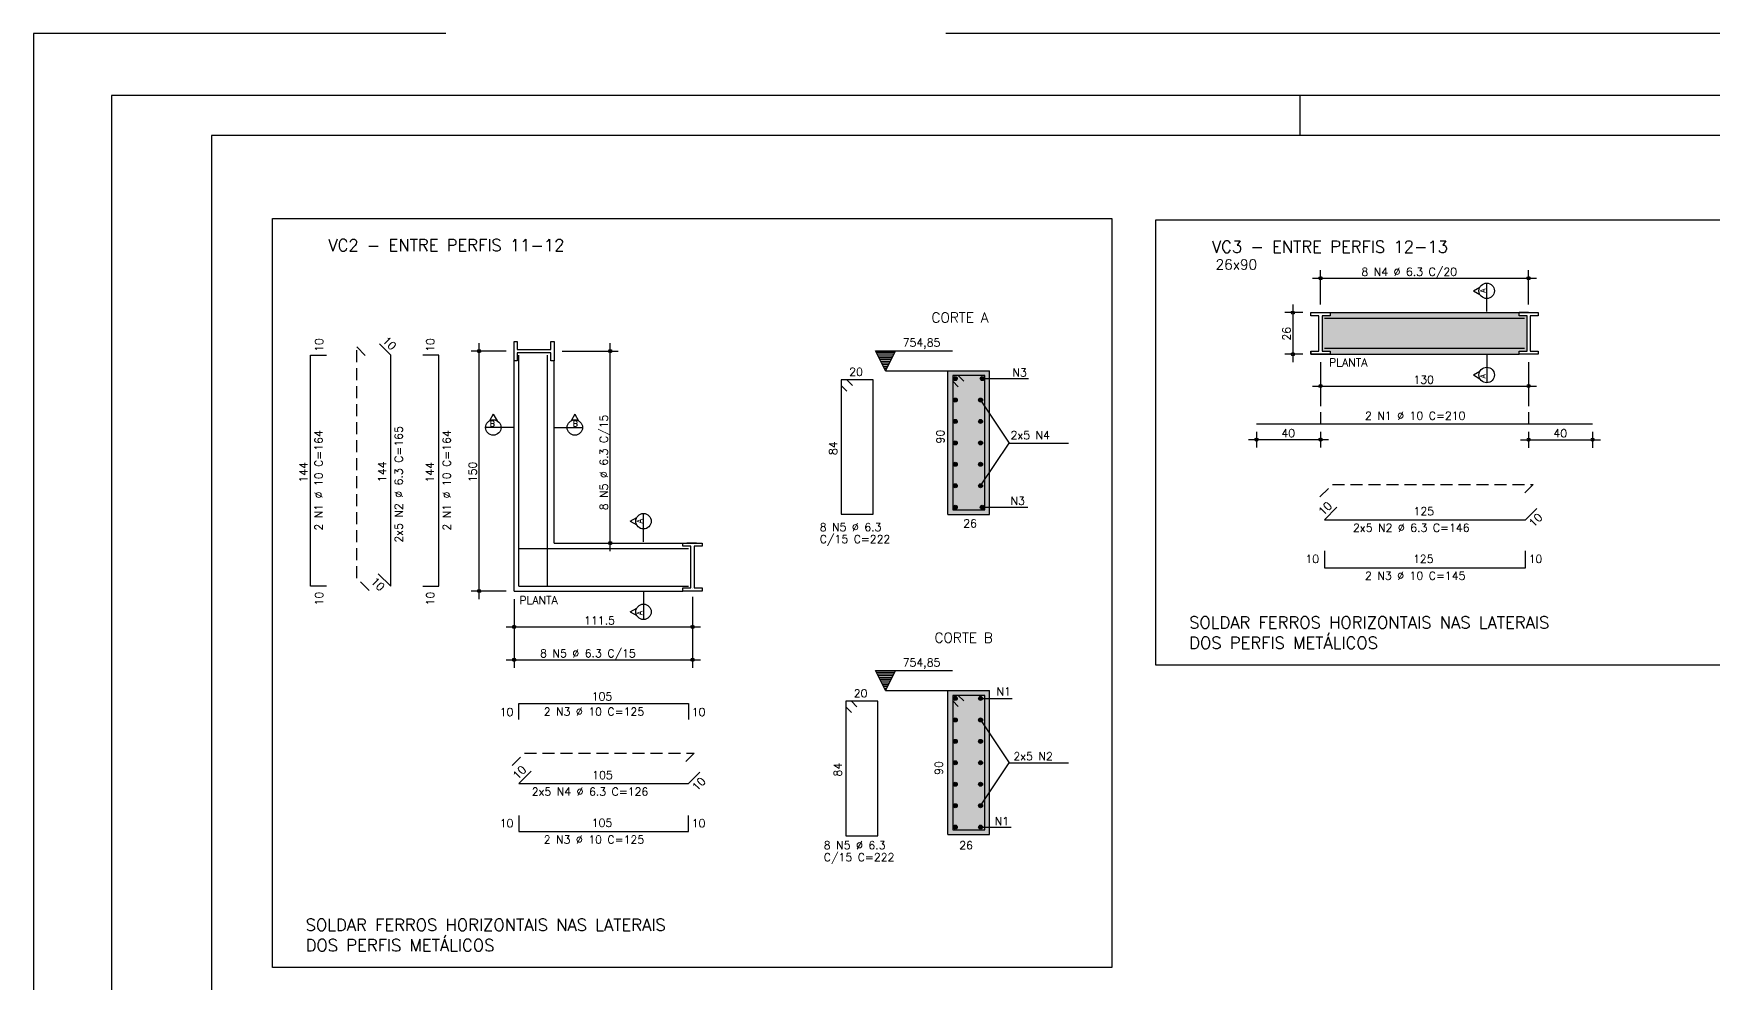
# Model space of a CAD drawing. Extents: x -30 to 93, y 78 to 140.
# Drawn here: x -30.07 to 11.91, y 116.64 to 140.4 of the extents above; entities that cross this region are included whole.
import ezdxf

# ---------------------------------------------------------------- set-up
doc = ezdxf.new("R2010")
doc.units = 0
doc.header["$MEASUREMENT"] = 0
doc.linetypes.add('ESTILO_TQS_0001', pattern=[0.45, 0.3, -0.15])
doc.linetypes.add('HIDDEN', pattern=[0.375, 0.25, -0.125])
doc.layers.get('Defpoints').update_dxf_attribs({"linetype": 'CONTINUOUS'})
for name, color, linetype in [('ARQ_FOLHA', 7, 'CONTINUOUS'), ('PENA_01', 1, 'CONTINUOUS'), ('PENA_02', 2, 'CONTINUOUS'), ('PENA_03', 3, 'CONTINUOUS'), ('PENA_04', 4, 'CONTINUOUS'), ('PENA_05', 5, 'CONTINUOUS'), ('PENA_06', 6, 'CONTINUOUS'), ('PENA_10', 253, 'CONTINUOUS')]:
    doc.layers.add(name, color=color, linetype=linetype)
doc.styles.get("Standard").update_dxf_attribs({"font": 'ROMANS.SHX'})

msp = doc.modelspace()

# ---------------------------------------------------------------- linework, layer by layer
at = {"layer": 'ARQ_FOLHA', "color": 1}
msp.add_line((1.578, 137.845), (1.578, 138.845), dxfattribs=at)
for points in [[(-28.122, 79.445), (90.778, 79.445), (90.778, 138.845), (-28.122, 138.845)], [(-25.622, 80.445), (89.778, 80.445), (89.778, 137.845), (-25.622, 137.845)]]:
    msp.add_lwpolyline(points, close=True, dxfattribs=at)
at = {"layer": 'Defpoints', "color": 8, "linetype": 'HIDDEN', "ltscale": 100}
msp.add_lwpolyline([(-30.072, 140.395), (-30.072, 77.895), (92.728, 77.895), (92.728, 140.395)], close=True, dxfattribs=at)
at = {"layer": 'PENA_01', "linetype": 'Continuous'}
for p, q in [((2.091, 133.616), (2.091, 134.478)), ((7.291, 133.616), (7.291, 134.478)), ((1.891, 134.278), (7.491, 134.278)), ((1.4, 133.616), (1.4, 132.176)), ((1.651, 133.416), (1.2, 133.416)), ((-18.264, 132.454), (-19.139, 132.454)), ((-18.939, 126.254), (-18.939, 132.654)), ((-16.864, 132.454), (-15.462, 132.454)), ((-15.662, 127.454), (-15.662, 132.654)), ((1.651, 132.376), (1.2, 132.376)), ((2.091, 132.176), (2.091, 131.38)), ((7.291, 132.176), (7.291, 131.38)), ((1.891, 131.58), (7.491, 131.58)), ((0.291, 130.242), (2.291, 130.242)), ((0.491, 130.437), (0.491, 130.042)), ((2.091, 130.437), (2.091, 130.042)), ((7.091, 130.239), (9.091, 130.239)), ((7.291, 130.437), (7.291, 130.039)), ((8.891, 130.437), (8.891, 130.039)), ((-16.864, 127.654), (-15.462, 127.654)), ((-18.264, 126.454), (-19.139, 126.454)), ((-18.064, 126.254), (-18.064, 125.357)), ((-18.064, 126.254), (-18.064, 124.536)), ((-13.604, 126.308), (-13.604, 124.536)), ((-13.604, 126.254), (-13.604, 125.357)), ((-18.264, 125.557), (-13.404, 125.557)), ((-18.264, 124.736), (-13.404, 124.736))]:
    msp.add_line(p, q, dxfattribs=at)
at = {"layer": 'PENA_01', "linetype": 'ESTILO_TQS_0001'}
for p, q in [((-21.998, 126.78), (-21.998, 132.56)), ((-21.998, 132.56), (-21.715, 132.277)), ((2.091, 131.38), (2.091, 130.637)), ((7.291, 131.38), (7.291, 130.637)), ((2.075, 128.809), (2.386, 129.121)), ((2.386, 129.121), (7.406, 129.121)), ((7.406, 129.121), (7.123, 128.838)), ((-21.687, 126.469), (-21.998, 126.78)), ((-18.112, 122.089), (-17.801, 122.4)), ((-17.801, 122.4), (-13.561, 122.4)), ((-13.561, 122.4), (-13.843, 122.117))]:
    msp.add_line(p, q, dxfattribs=at)
at = {"layer": 'PENA_02', "linetype": 'Continuous'}
for p, q in [((-7.222, 131.965), (-6.182, 131.965)), ((-7.222, 128.365), (-6.182, 128.365)), ((-7.222, 123.965), (-6.182, 123.965)), ((-7.222, 120.365), (-6.182, 120.365))]:
    msp.add_line(p, q, dxfattribs=at)
for centre, radius in [((2.091, 134.278), 0.0416), ((2.091, 134.278), 0.0208), ((7.291, 134.278), 0.0416), ((7.291, 134.278), 0.0208), ((1.4, 133.416), 0.04), ((1.4, 133.416), 0.02), ((-18.939, 132.454), 0.04), ((-18.939, 132.454), 0.02), ((-15.662, 132.454), 0.0416), ((-15.662, 132.454), 0.0208), ((1.4, 132.376), 0.04), ((1.4, 132.376), 0.02), ((2.091, 131.58), 0.04), ((2.091, 131.58), 0.02), ((7.291, 131.58), 0.04), ((7.291, 131.58), 0.02), ((0.491, 130.242), 0.04), ((0.491, 130.242), 0.02), ((2.091, 130.242), 0.04), ((2.091, 130.242), 0.02), ((7.291, 130.239), 0.04), ((7.291, 130.239), 0.02), ((8.891, 130.239), 0.04), ((8.891, 130.239), 0.02), ((-15.662, 127.654), 0.0416), ((-15.662, 127.654), 0.0208), ((-18.939, 126.454), 0.04), ((-18.939, 126.454), 0.02), ((-18.064, 125.557), 0.04), ((-18.064, 125.557), 0.02), ((-13.604, 125.557), 0.04), ((-13.604, 125.557), 0.02), ((-18.064, 124.736), 0.0416), ((-18.064, 124.736), 0.0208), ((-13.604, 124.736), 0.0416), ((-13.604, 124.736), 0.0208)]:
    msp.add_circle(centre, radius, dxfattribs=at)
at = {"layer": 'PENA_03', "linetype": 'Continuous'}
for p, q in [((1.851, 133.416), (7.051, 133.416)), ((1.851, 133.416), (1.851, 133.416)), ((2.091, 133.416), (2.091, 133.416)), ((7.291, 133.416), (7.051, 133.416)), ((7.291, 133.416), (7.291, 133.416)), ((-18.064, 132.454), (-18.064, 132.454)), ((-17.064, 132.454), (-17.064, 132.454)), ((-9.029, 132.465), (-7.109, 132.465)), ((-8.779, 131.965), (-9.029, 132.465)), ((-8.551, 132.42), (-9.007, 132.42)), ((-8.574, 132.376), (-8.984, 132.376)), ((-8.596, 132.331), (-8.962, 132.331)), ((-8.618, 132.287), (-8.94, 132.287)), ((-8.641, 132.242), (-8.918, 132.242)), ((-8.779, 131.965), (-8.529, 132.465)), ((1.851, 132.456), (1.851, 132.376)), ((1.851, 132.376), (7.051, 132.376)), ((1.851, 132.376), (1.851, 132.376)), ((2.091, 132.376), (2.091, 132.376)), ((2.331, 132.456), (2.331, 132.376)), ((7.531, 132.376), (7.051, 132.376)), ((7.291, 132.376), (7.291, 132.376)), ((7.531, 132.456), (7.531, 132.376)), ((-18.064, 126.454), (-18.064, 132.214)), ((-17.064, 127.654), (-17.064, 132.214)), ((-8.663, 132.197), (-8.895, 132.197)), ((-8.685, 132.153), (-8.873, 132.153)), ((-8.707, 132.108), (-8.851, 132.108)), ((-8.73, 132.064), (-8.828, 132.064)), ((-8.752, 132.019), (-8.806, 132.019)), ((-8.779, 131.965), (-7.222, 131.965)), ((-7.222, 128.365), (-7.222, 131.965)), ((-6.182, 128.365), (-6.182, 131.965)), ((-6.362, 131.768), (-5.206, 131.768)), ((0.491, 130.637), (0.491, 130.637)), ((2.091, 130.637), (2.091, 130.637)), ((7.291, 130.637), (7.291, 130.637)), ((8.891, 130.637), (8.891, 130.637)), ((-6.362, 128.55), (-5.226, 128.55)), ((-17.064, 127.654), (-13.844, 127.654)), ((-17.064, 127.654), (-17.064, 127.654)), ((-13.504, 127.654), (-13.744, 127.654)), ((-18.064, 126.454), (-13.844, 126.454)), ((-18.064, 126.454), (-18.064, 126.454)), ((-18.064, 126.454), (-18.064, 126.454)), ((-18.064, 126.454), (-18.064, 126.454)), ((-13.604, 126.508), (-13.604, 126.508)), ((-13.604, 126.454), (-13.604, 126.454)), ((-9.029, 124.465), (-7.109, 124.465)), ((-8.779, 123.965), (-9.029, 124.465)), ((-8.551, 124.42), (-9.007, 124.42)), ((-8.574, 124.376), (-8.984, 124.376)), ((-8.596, 124.331), (-8.962, 124.331)), ((-8.618, 124.287), (-8.94, 124.287)), ((-8.779, 123.965), (-8.529, 124.465)), ((-8.641, 124.242), (-8.918, 124.242)), ((-8.663, 124.197), (-8.895, 124.197)), ((-8.685, 124.153), (-8.873, 124.153)), ((-8.707, 124.108), (-8.851, 124.108)), ((-8.73, 124.064), (-8.828, 124.064)), ((-8.752, 124.019), (-8.806, 124.019)), ((-8.779, 123.965), (-7.222, 123.965)), ((-7.222, 120.365), (-7.222, 123.965)), ((-6.182, 120.365), (-6.182, 123.965)), ((-6.407, 123.768), (-5.619, 123.768)), ((-6.407, 120.55), (-5.639, 120.55))]:
    msp.add_line(p, q, dxfattribs=at)
for points in [[(-24.105, 135.773), (-3.124, 135.773), (-3.124, 117.04), (-24.105, 117.04), (-24.105, 135.773)], [(-2.025, 135.734), (18.957, 135.734), (18.957, 124.602), (-2.025, 124.602), (-2.025, 135.734)], [(1.851, 133.416), (2.331, 133.416), (2.331, 133.336), (2.131, 133.336), (2.131, 132.456), (2.331, 132.456), (2.331, 132.376), (1.851, 132.376), (1.851, 132.456), (2.051, 132.456), (2.051, 133.336), (1.851, 133.336), (1.851, 133.416)], [(7.051, 133.416), (7.531, 133.416), (7.531, 133.336), (7.331, 133.336), (7.331, 132.456), (7.531, 132.456), (7.531, 132.376), (7.051, 132.376), (7.051, 132.456), (7.251, 132.456), (7.251, 133.336), (7.051, 133.336), (7.051, 133.416)], [(-18.064, 132.214), (-18.064, 132.694), (-17.984, 132.694), (-17.984, 132.494), (-17.144, 132.494), (-17.144, 132.694), (-17.064, 132.694), (-17.064, 132.214), (-17.144, 132.214), (-17.144, 132.414), (-17.984, 132.414), (-17.984, 132.214), (-18.064, 132.214)], [(-8.529, 132.465), (-8.779, 131.965), (-9.029, 132.465), (-8.529, 132.465)], [(-6.407, 131.231), (-5.688, 130.155)], [(-6.407, 129.086), (-5.688, 130.155), (-4.21, 130.155)], [(-13.844, 127.654), (-13.364, 127.654), (-13.364, 127.574), (-13.564, 127.574), (-13.564, 126.534), (-13.364, 126.534), (-13.364, 126.454), (-13.844, 126.454), (-13.844, 126.534), (-13.644, 126.534), (-13.644, 127.574), (-13.844, 127.574), (-13.844, 127.654)], [(-8.529, 124.465), (-8.779, 123.965), (-9.029, 124.465), (-8.529, 124.465)], [(-6.407, 123.231), (-5.688, 122.155)], [(-6.407, 121.086), (-5.688, 122.155), (-4.21, 122.155)]]:
    msp.add_lwpolyline(points, dxfattribs=at)
for centre in [(-7.037, 131.768), (-6.362, 131.768), (-7.037, 131.231), (-6.407, 131.231), (-7.037, 130.695), (-6.407, 130.695), (-7.037, 130.159), (-6.407, 130.159), (-7.037, 129.623), (-6.407, 129.623), (-7.037, 129.086), (-6.407, 129.086), (-7.037, 128.55), (-6.362, 128.55), (-7.037, 123.768), (-6.407, 123.768), (-7.037, 123.231), (-6.407, 123.231), (-7.037, 122.695), (-6.407, 122.695), (-7.037, 122.159), (-6.407, 122.159), (-7.037, 121.623), (-6.407, 121.623), (-7.037, 121.086), (-6.407, 121.086), (-7.037, 120.55), (-6.407, 120.55)]:
    msp.add_circle(centre, 0.05, dxfattribs=at)
for points in [[(-6.987, 131.768), (-7.062, 131.811), (-7.084, 131.785)], [(-6.987, 131.768), (-7.084, 131.785), (-7.084, 131.75)], [(-6.987, 131.768), (-7.084, 131.75), (-7.062, 131.724)], [(-6.987, 131.768), (-7.028, 131.817), (-7.062, 131.811)], [(-6.987, 131.768), (-7.062, 131.724), (-7.028, 131.718)], [(-6.987, 131.768), (-6.999, 131.8), (-7.028, 131.817)], [(-6.987, 131.768), (-7.028, 131.718), (-6.999, 131.735)], [(-6.987, 131.768), (-6.999, 131.735), (-6.987, 131.768)], [(-6.312, 131.768), (-6.387, 131.811), (-6.409, 131.785)], [(-6.312, 131.768), (-6.409, 131.785), (-6.409, 131.75)], [(-6.312, 131.768), (-6.409, 131.75), (-6.387, 131.724)], [(-6.312, 131.768), (-6.353, 131.817), (-6.387, 131.811)], [(-6.312, 131.768), (-6.387, 131.724), (-6.353, 131.718)], [(-6.312, 131.768), (-6.324, 131.8), (-6.353, 131.817)], [(-6.312, 131.768), (-6.353, 131.718), (-6.324, 131.735)], [(-6.312, 131.768), (-6.324, 131.735), (-6.312, 131.768)], [(-6.987, 131.231), (-7.062, 131.275), (-7.084, 131.248)], [(-6.987, 131.231), (-7.084, 131.248), (-7.084, 131.214)], [(-6.987, 131.231), (-7.084, 131.214), (-7.062, 131.188)], [(-6.987, 131.231), (-7.028, 131.281), (-7.062, 131.275)], [(-6.987, 131.231), (-7.062, 131.188), (-7.028, 131.182)], [(-6.987, 131.231), (-6.999, 131.263), (-7.028, 131.281)], [(-6.987, 131.231), (-7.028, 131.182), (-6.999, 131.199)], [(-6.987, 131.231), (-6.999, 131.199), (-6.987, 131.231)], [(-6.357, 131.231), (-6.432, 131.275), (-6.454, 131.248)], [(-6.357, 131.231), (-6.454, 131.248), (-6.454, 131.214)], [(-6.357, 131.231), (-6.454, 131.214), (-6.432, 131.188)], [(-6.357, 131.231), (-6.398, 131.281), (-6.432, 131.275)], [(-6.357, 131.231), (-6.432, 131.188), (-6.398, 131.182)], [(-6.357, 131.231), (-6.369, 131.263), (-6.398, 131.281)], [(-6.357, 131.231), (-6.398, 131.182), (-6.369, 131.199)], [(-6.357, 131.231), (-6.369, 131.199), (-6.357, 131.231)], [(-6.987, 130.695), (-7.062, 130.738), (-7.084, 130.712)], [(-6.987, 130.695), (-7.084, 130.712), (-7.084, 130.678)], [(-6.987, 130.695), (-7.084, 130.678), (-7.062, 130.652)], [(-6.987, 130.695), (-7.028, 130.744), (-7.062, 130.738)], [(-6.987, 130.695), (-7.062, 130.652), (-7.028, 130.646)], [(-6.987, 130.695), (-6.999, 130.727), (-7.028, 130.744)], [(-6.987, 130.695), (-7.028, 130.646), (-6.999, 130.663)], [(-6.987, 130.695), (-6.999, 130.663), (-6.987, 130.695)], [(-6.357, 130.695), (-6.432, 130.738), (-6.454, 130.712)], [(-6.357, 130.695), (-6.454, 130.712), (-6.454, 130.678)], [(-6.357, 130.695), (-6.454, 130.678), (-6.432, 130.652)], [(-6.357, 130.695), (-6.398, 130.744), (-6.432, 130.738)], [(-6.357, 130.695), (-6.432, 130.652), (-6.398, 130.646)], [(-6.357, 130.695), (-6.369, 130.727), (-6.398, 130.744)], [(-6.357, 130.695), (-6.398, 130.646), (-6.369, 130.663)], [(-6.357, 130.695), (-6.369, 130.663), (-6.357, 130.695)], [(-6.987, 130.159), (-7.062, 130.202), (-7.084, 130.176)], [(-6.987, 130.159), (-7.084, 130.176), (-7.084, 130.142)], [(-6.987, 130.159), (-7.084, 130.142), (-7.062, 130.115)], [(-6.987, 130.159), (-7.028, 130.208), (-7.062, 130.202)], [(-6.987, 130.159), (-7.062, 130.115), (-7.028, 130.11)], [(-6.987, 130.159), (-6.999, 130.191), (-7.028, 130.208)], [(-6.987, 130.159), (-7.028, 130.11), (-6.999, 130.127)], [(-6.987, 130.159), (-6.999, 130.127), (-6.987, 130.159)], [(-6.357, 130.159), (-6.432, 130.202), (-6.454, 130.176)], [(-6.357, 130.159), (-6.454, 130.176), (-6.454, 130.142)], [(-6.357, 130.159), (-6.454, 130.142), (-6.432, 130.115)], [(-6.357, 130.159), (-6.398, 130.208), (-6.432, 130.202)], [(-6.357, 130.159), (-6.432, 130.115), (-6.398, 130.11)], [(-6.357, 130.159), (-6.369, 130.191), (-6.398, 130.208)], [(-6.357, 130.159), (-6.398, 130.11), (-6.369, 130.127)], [(-6.357, 130.159), (-6.369, 130.127), (-6.357, 130.159)], [(-6.987, 129.623), (-7.062, 129.666), (-7.084, 129.64)], [(-6.987, 129.623), (-7.084, 129.64), (-7.084, 129.605)], [(-6.987, 129.623), (-7.084, 129.605), (-7.062, 129.579)], [(-6.987, 129.623), (-7.028, 129.672), (-7.062, 129.666)], [(-6.987, 129.623), (-7.062, 129.579), (-7.028, 129.573)], [(-6.987, 129.623), (-6.999, 129.655), (-7.028, 129.672)], [(-6.987, 129.623), (-7.028, 129.573), (-6.999, 129.59)], [(-6.987, 129.623), (-6.999, 129.59), (-6.987, 129.623)], [(-6.357, 129.623), (-6.432, 129.666), (-6.454, 129.64)], [(-6.357, 129.623), (-6.454, 129.64), (-6.454, 129.605)], [(-6.357, 129.623), (-6.454, 129.605), (-6.432, 129.579)], [(-6.357, 129.623), (-6.398, 129.672), (-6.432, 129.666)], [(-6.357, 129.623), (-6.432, 129.579), (-6.398, 129.573)], [(-6.357, 129.623), (-6.369, 129.655), (-6.398, 129.672)], [(-6.357, 129.623), (-6.398, 129.573), (-6.369, 129.59)], [(-6.357, 129.623), (-6.369, 129.59), (-6.357, 129.623)], [(-6.987, 129.086), (-7.062, 129.13), (-7.084, 129.103)], [(-6.987, 129.086), (-7.084, 129.103), (-7.084, 129.069)], [(-6.987, 129.086), (-7.084, 129.069), (-7.062, 129.043)], [(-6.987, 129.086), (-7.028, 129.136), (-7.062, 129.13)], [(-6.987, 129.086), (-7.062, 129.043), (-7.028, 129.037)], [(-6.987, 129.086), (-6.999, 129.118), (-7.028, 129.136)], [(-6.987, 129.086), (-7.028, 129.037), (-6.999, 129.054)], [(-6.987, 129.086), (-6.999, 129.054), (-6.987, 129.086)], [(-6.357, 129.086), (-6.432, 129.13), (-6.454, 129.103)], [(-6.357, 129.086), (-6.454, 129.103), (-6.454, 129.069)], [(-6.357, 129.086), (-6.454, 129.069), (-6.432, 129.043)], [(-6.357, 129.086), (-6.398, 129.136), (-6.432, 129.13)], [(-6.357, 129.086), (-6.432, 129.043), (-6.398, 129.037)], [(-6.357, 129.086), (-6.369, 129.118), (-6.398, 129.136)], [(-6.357, 129.086), (-6.398, 129.037), (-6.369, 129.054)], [(-6.357, 129.086), (-6.369, 129.054), (-6.357, 129.086)], [(-6.987, 128.55), (-7.062, 128.593), (-7.084, 128.567)], [(-6.987, 128.55), (-7.084, 128.567), (-7.084, 128.533)], [(-6.987, 128.55), (-7.084, 128.533), (-7.062, 128.507)], [(-6.987, 128.55), (-7.028, 128.599), (-7.062, 128.593)], [(-6.987, 128.55), (-7.062, 128.507), (-7.028, 128.501)], [(-6.987, 128.55), (-6.999, 128.582), (-7.028, 128.599)], [(-6.987, 128.55), (-7.028, 128.501), (-6.999, 128.518)], [(-6.987, 128.55), (-6.999, 128.518), (-6.987, 128.55)], [(-6.312, 128.55), (-6.387, 128.593), (-6.409, 128.567)], [(-6.312, 128.55), (-6.409, 128.567), (-6.409, 128.533)], [(-6.312, 128.55), (-6.409, 128.533), (-6.387, 128.507)], [(-6.312, 128.55), (-6.353, 128.599), (-6.387, 128.593)], [(-6.312, 128.55), (-6.387, 128.507), (-6.353, 128.501)], [(-6.312, 128.55), (-6.324, 128.582), (-6.353, 128.599)], [(-6.312, 128.55), (-6.353, 128.501), (-6.324, 128.518)], [(-6.312, 128.55), (-6.324, 128.518), (-6.312, 128.55)], [(-6.987, 123.768), (-7.062, 123.811), (-7.084, 123.785)], [(-6.987, 123.768), (-7.084, 123.785), (-7.084, 123.75)], [(-6.987, 123.768), (-7.084, 123.75), (-7.062, 123.724)], [(-6.987, 123.768), (-7.028, 123.817), (-7.062, 123.811)], [(-6.987, 123.768), (-7.062, 123.724), (-7.028, 123.718)], [(-6.987, 123.768), (-6.999, 123.8), (-7.028, 123.817)], [(-6.987, 123.768), (-7.028, 123.718), (-6.999, 123.735)], [(-6.987, 123.768), (-6.999, 123.735), (-6.987, 123.768)], [(-6.357, 123.768), (-6.432, 123.811), (-6.454, 123.785)], [(-6.357, 123.768), (-6.454, 123.785), (-6.454, 123.75)], [(-6.357, 123.768), (-6.454, 123.75), (-6.432, 123.724)], [(-6.357, 123.768), (-6.398, 123.817), (-6.432, 123.811)], [(-6.357, 123.768), (-6.432, 123.724), (-6.398, 123.718)], [(-6.357, 123.768), (-6.369, 123.8), (-6.398, 123.817)], [(-6.357, 123.768), (-6.398, 123.718), (-6.369, 123.735)], [(-6.357, 123.768), (-6.369, 123.735), (-6.357, 123.768)], [(-6.987, 123.231), (-7.062, 123.275), (-7.084, 123.248)], [(-6.987, 123.231), (-7.084, 123.248), (-7.084, 123.214)], [(-6.987, 123.231), (-7.084, 123.214), (-7.062, 123.188)], [(-6.987, 123.231), (-7.028, 123.281), (-7.062, 123.275)], [(-6.987, 123.231), (-7.062, 123.188), (-7.028, 123.182)], [(-6.987, 123.231), (-6.999, 123.263), (-7.028, 123.281)], [(-6.987, 123.231), (-7.028, 123.182), (-6.999, 123.199)], [(-6.987, 123.231), (-6.999, 123.199), (-6.987, 123.231)], [(-6.357, 123.231), (-6.432, 123.275), (-6.454, 123.248)], [(-6.357, 123.231), (-6.454, 123.248), (-6.454, 123.214)], [(-6.357, 123.231), (-6.454, 123.214), (-6.432, 123.188)], [(-6.357, 123.231), (-6.398, 123.281), (-6.432, 123.275)], [(-6.357, 123.231), (-6.432, 123.188), (-6.398, 123.182)], [(-6.357, 123.231), (-6.369, 123.263), (-6.398, 123.281)], [(-6.357, 123.231), (-6.398, 123.182), (-6.369, 123.199)], [(-6.357, 123.231), (-6.369, 123.199), (-6.357, 123.231)], [(-6.987, 122.695), (-7.062, 122.738), (-7.084, 122.712)], [(-6.987, 122.695), (-7.084, 122.712), (-7.084, 122.678)], [(-6.987, 122.695), (-7.084, 122.678), (-7.062, 122.652)], [(-6.987, 122.695), (-7.028, 122.744), (-7.062, 122.738)], [(-6.987, 122.695), (-7.062, 122.652), (-7.028, 122.646)], [(-6.987, 122.695), (-6.999, 122.727), (-7.028, 122.744)], [(-6.987, 122.695), (-7.028, 122.646), (-6.999, 122.663)], [(-6.987, 122.695), (-6.999, 122.663), (-6.987, 122.695)], [(-6.357, 122.695), (-6.432, 122.738), (-6.454, 122.712)], [(-6.357, 122.695), (-6.454, 122.712), (-6.454, 122.678)], [(-6.357, 122.695), (-6.454, 122.678), (-6.432, 122.652)], [(-6.357, 122.695), (-6.398, 122.744), (-6.432, 122.738)], [(-6.357, 122.695), (-6.432, 122.652), (-6.398, 122.646)], [(-6.357, 122.695), (-6.369, 122.727), (-6.398, 122.744)], [(-6.357, 122.695), (-6.398, 122.646), (-6.369, 122.663)], [(-6.357, 122.695), (-6.369, 122.663), (-6.357, 122.695)], [(-6.987, 122.159), (-7.062, 122.202), (-7.084, 122.176)], [(-6.987, 122.159), (-7.084, 122.176), (-7.084, 122.142)], [(-6.987, 122.159), (-7.028, 122.208), (-7.062, 122.202)], [(-6.987, 122.159), (-6.999, 122.191), (-7.028, 122.208)], [(-6.357, 122.159), (-6.432, 122.202), (-6.454, 122.176)], [(-6.357, 122.159), (-6.454, 122.176), (-6.454, 122.142)], [(-6.357, 122.159), (-6.398, 122.208), (-6.432, 122.202)], [(-6.357, 122.159), (-6.369, 122.191), (-6.398, 122.208)], [(-6.987, 122.159), (-7.084, 122.142), (-7.062, 122.115)], [(-6.987, 122.159), (-7.062, 122.115), (-7.028, 122.11)], [(-6.987, 122.159), (-7.028, 122.11), (-6.999, 122.127)], [(-6.987, 122.159), (-6.999, 122.127), (-6.987, 122.159)], [(-6.357, 122.159), (-6.454, 122.142), (-6.432, 122.115)], [(-6.357, 122.159), (-6.432, 122.115), (-6.398, 122.11)], [(-6.357, 122.159), (-6.398, 122.11), (-6.369, 122.127)], [(-6.357, 122.159), (-6.369, 122.127), (-6.357, 122.159)], [(-6.987, 121.623), (-7.062, 121.666), (-7.084, 121.64)], [(-6.987, 121.623), (-7.084, 121.64), (-7.084, 121.605)], [(-6.987, 121.623), (-7.084, 121.605), (-7.062, 121.579)], [(-6.987, 121.623), (-7.028, 121.672), (-7.062, 121.666)], [(-6.987, 121.623), (-7.062, 121.579), (-7.028, 121.573)], [(-6.987, 121.623), (-6.999, 121.655), (-7.028, 121.672)], [(-6.987, 121.623), (-7.028, 121.573), (-6.999, 121.59)], [(-6.987, 121.623), (-6.999, 121.59), (-6.987, 121.623)], [(-6.357, 121.623), (-6.432, 121.666), (-6.454, 121.64)], [(-6.357, 121.623), (-6.454, 121.64), (-6.454, 121.605)], [(-6.357, 121.623), (-6.454, 121.605), (-6.432, 121.579)], [(-6.357, 121.623), (-6.398, 121.672), (-6.432, 121.666)], [(-6.357, 121.623), (-6.432, 121.579), (-6.398, 121.573)], [(-6.357, 121.623), (-6.369, 121.655), (-6.398, 121.672)], [(-6.357, 121.623), (-6.398, 121.573), (-6.369, 121.59)], [(-6.357, 121.623), (-6.369, 121.59), (-6.357, 121.623)], [(-6.987, 121.086), (-7.062, 121.13), (-7.084, 121.103)], [(-6.987, 121.086), (-7.084, 121.103), (-7.084, 121.069)], [(-6.987, 121.086), (-7.084, 121.069), (-7.062, 121.043)], [(-6.987, 121.086), (-7.028, 121.136), (-7.062, 121.13)], [(-6.987, 121.086), (-7.062, 121.043), (-7.028, 121.037)], [(-6.987, 121.086), (-6.999, 121.118), (-7.028, 121.136)], [(-6.987, 121.086), (-7.028, 121.037), (-6.999, 121.054)], [(-6.987, 121.086), (-6.999, 121.054), (-6.987, 121.086)], [(-6.357, 121.086), (-6.432, 121.13), (-6.454, 121.103)], [(-6.357, 121.086), (-6.454, 121.103), (-6.454, 121.069)], [(-6.357, 121.086), (-6.454, 121.069), (-6.432, 121.043)], [(-6.357, 121.086), (-6.398, 121.136), (-6.432, 121.13)], [(-6.357, 121.086), (-6.432, 121.043), (-6.398, 121.037)], [(-6.357, 121.086), (-6.369, 121.118), (-6.398, 121.136)], [(-6.357, 121.086), (-6.398, 121.037), (-6.369, 121.054)], [(-6.357, 121.086), (-6.369, 121.054), (-6.357, 121.086)], [(-6.987, 120.55), (-7.062, 120.593), (-7.084, 120.567)], [(-6.987, 120.55), (-7.084, 120.567), (-7.084, 120.533)], [(-6.987, 120.55), (-7.084, 120.533), (-7.062, 120.507)], [(-6.987, 120.55), (-7.028, 120.599), (-7.062, 120.593)], [(-6.987, 120.55), (-7.062, 120.507), (-7.028, 120.501)], [(-6.987, 120.55), (-6.999, 120.582), (-7.028, 120.599)], [(-6.987, 120.55), (-7.028, 120.501), (-6.999, 120.518)], [(-6.987, 120.55), (-6.999, 120.518), (-6.987, 120.55)], [(-6.357, 120.55), (-6.432, 120.593), (-6.454, 120.567)], [(-6.357, 120.55), (-6.454, 120.567), (-6.454, 120.533)], [(-6.357, 120.55), (-6.454, 120.533), (-6.432, 120.507)], [(-6.357, 120.55), (-6.398, 120.599), (-6.432, 120.593)], [(-6.357, 120.55), (-6.432, 120.507), (-6.398, 120.501)], [(-6.357, 120.55), (-6.369, 120.582), (-6.398, 120.599)], [(-6.357, 120.55), (-6.398, 120.501), (-6.369, 120.518)], [(-6.357, 120.55), (-6.369, 120.518), (-6.357, 120.55)]]:
    msp.add_solid(points, dxfattribs=at)
at = {"layer": 'PENA_04', "linetype": 'Continuous'}
for p, q in [((-6.962, 131.845), (-7.102, 131.845)), ((-7.102, 131.845), (-7.102, 128.485)), ((-6.302, 131.845), (-7.102, 131.845)), ((-7.102, 131.845), (-7.102, 131.705)), ((-6.822, 131.705), (-6.962, 131.845)), ((-6.302, 128.485), (-6.302, 131.845)), ((-7.102, 131.705), (-6.962, 131.565)), ((-7.102, 128.485), (-6.302, 128.485)), ((-6.962, 123.845), (-7.102, 123.845)), ((-7.102, 123.845), (-7.102, 120.485)), ((-6.302, 123.845), (-7.102, 123.845)), ((-7.102, 123.845), (-7.102, 123.705)), ((-6.822, 123.705), (-6.962, 123.845)), ((-6.302, 120.485), (-6.302, 123.845)), ((-7.102, 123.705), (-6.962, 123.565)), ((-7.102, 120.485), (-6.302, 120.485))]:
    msp.add_line(p, q, dxfattribs=at)
at = {"layer": 'PENA_05', "linetype": 'Continuous'}
for p, q in [((5.913, 133.962), (6.074, 134.055)), ((5.913, 133.962), (6.074, 133.868)), ((6.243, 133.443), (6.243, 134.155)), ((-23.148, 126.574), (-23.148, 132.354)), ((-23.148, 132.354), (-22.748, 132.354)), ((-21.148, 132.354), (-21.431, 132.637)), ((-21.148, 126.574), (-21.148, 132.354)), ((-19.948, 132.354), (-20.348, 132.354)), ((-19.948, 126.574), (-19.948, 132.354)), ((-17.944, 126.574), (-17.944, 132.354)), ((-17.229, 126.574), (-17.229, 132.354)), ((6.243, 132.376), (6.243, 131.664)), ((5.913, 131.857), (6.074, 131.951)), ((5.913, 131.857), (6.074, 131.764)), ((-9.749, 131.735), (-9.889, 131.735)), ((-9.889, 131.735), (-9.889, 128.375)), ((-9.089, 131.735), (-9.889, 131.735)), ((-9.889, 131.735), (-9.889, 131.595)), ((-9.889, 131.595), (-9.749, 131.455)), ((-9.609, 131.595), (-9.749, 131.735)), ((-9.089, 128.375), (-9.089, 131.735)), ((-18.583, 130.874), (-18.677, 130.712)), ((-18.583, 130.874), (-18.49, 130.712)), ((-16.546, 130.874), (-16.639, 130.712)), ((-16.546, 130.874), (-16.452, 130.712)), ((0.491, 130.637), (8.891, 130.637)), ((-18.064, 130.543), (-18.776, 130.543)), ((-17.064, 130.543), (-16.353, 130.543)), ((2.502, 128.548), (2.191, 128.237)), ((7.211, 128.237), (7.494, 128.52)), ((-15.16, 128.2), (-14.998, 128.294)), ((-15.16, 128.2), (-14.998, 128.107)), ((-14.83, 127.681), (-14.83, 128.393)), ((-9.889, 128.375), (-9.089, 128.375)), ((2.191, 128.237), (7.211, 128.237)), ((-17.944, 127.514), (-13.704, 127.514)), ((2.191, 127.457), (2.191, 127.037)), ((7.211, 127.037), (7.211, 127.457)), ((-21.459, 126.885), (-21.148, 126.574)), ((2.191, 127.037), (7.211, 127.037)), ((-22.748, 126.574), (-23.148, 126.574)), ((-20.348, 126.574), (-19.948, 126.574)), ((-17.944, 126.574), (-13.704, 126.574)), ((-14.83, 126.454), (-14.83, 125.742)), ((-15.16, 125.935), (-14.998, 126.029)), ((-15.16, 125.935), (-14.998, 125.842)), ((-17.944, 123.238), (-17.944, 123.638)), ((-17.944, 123.638), (-13.704, 123.638)), ((-13.704, 123.638), (-13.704, 123.238)), ((-9.635, 123.696), (-9.775, 123.696)), ((-9.775, 123.696), (-9.775, 120.336)), ((-8.975, 123.696), (-9.775, 123.696)), ((-9.775, 123.696), (-9.775, 123.556)), ((-9.775, 123.556), (-9.635, 123.416)), ((-9.495, 123.556), (-9.635, 123.696)), ((-8.975, 120.336), (-8.975, 123.696)), ((-17.633, 121.95), (-17.944, 121.638)), ((-13.704, 121.638), (-13.422, 121.921)), ((-17.944, 121.638), (-13.704, 121.638)), ((-17.944, 120.838), (-17.944, 120.438)), ((-13.704, 120.438), (-13.704, 120.838)), ((-17.944, 120.438), (-13.704, 120.438)), ((-9.775, 120.336), (-8.975, 120.336))]:
    msp.add_line(p, q, dxfattribs=at)
for points in [[(2.191, 133.276), (7.191, 133.276)], [(7.191, 132.521), (2.331, 132.521), (2.191, 132.521)]]:
    msp.add_lwpolyline(points, dxfattribs=at)
for centre in [(6.243, 133.962), (6.243, 131.857), (-18.583, 130.543), (-16.546, 130.543), (-14.83, 128.2), (-14.83, 125.935)]:
    msp.add_circle(centre, 0.193, dxfattribs=at)
at = {"layer": 'PENA_10', "linetype": 'Continuous'}
for points in [[(2.331, 132.456), (2.331, 133.336), (2.131, 133.336)], [(2.331, 132.456), (2.131, 133.336), (2.131, 132.456)], [(2.331, 132.456), (7.051, 133.336), (7.051, 133.416)], [(2.331, 132.456), (7.051, 133.416), (2.331, 133.416)], [(2.331, 132.456), (2.331, 133.416), (2.331, 133.336)], [(2.331, 132.456), (7.051, 132.376), (7.051, 133.336)], [(7.051, 132.456), (7.251, 132.456), (7.251, 133.336)], [(7.051, 132.456), (7.251, 133.336), (7.051, 133.336)], [(7.051, 132.456), (7.051, 133.336), (7.051, 132.376)], [(2.331, 132.456), (2.331, 132.376), (7.051, 132.376)], [(-7.222, 128.365), (-6.182, 128.365), (-6.182, 131.965)], [(-7.222, 128.365), (-6.182, 131.965), (-7.222, 131.965)], [(-7.222, 128.365), (-7.222, 131.965), (-7.222, 128.365)], [(-7.222, 120.365), (-6.182, 120.365), (-6.182, 123.965)], [(-7.222, 120.365), (-6.182, 123.965), (-7.222, 123.965)], [(-7.222, 120.365), (-7.222, 123.965), (-7.222, 120.365)]]:
    msp.add_solid(points, dxfattribs=at)

# ---------------------------------------------------------------- texts
at = {"layer": 'PENA_03', "linetype": 'Continuous'}
for s, p in [('8 N4 %%c 6.3 C/20', (3.111, 134.338)), ('PLANTA', (2.303, 132.073)), ('20', (-9.689, 131.835)), ('N3', (-5.611, 131.822)), ('130', (4.411, 131.64)), ('2 N1 %%c 10 C=210', (3.201, 130.737)), ('2x5 N4', (-5.656, 130.251)), ('40', (1.111, 130.302)), ('40', (7.911, 130.299)), ('N3', (-5.655, 128.61)), ('125', (4.413, 128.35)), ('8 N5 %%c 6.3', (-10.426, 127.952)), ('26', (-6.838, 128.045)), ('2x5 N2 %%c 6.3 C=146', (2.901, 127.937)), ('C/15 C=222', (-10.426, 127.652)), ('10', (1.711, 127.157)), ('125', (4.401, 127.157)), ('10', (7.291, 127.157)), ('2 N3 %%c 10 C=145', (3.201, 126.737)), ('PLANTA', (-17.933, 126.122)), ('111.5', (-16.314, 125.617)), ('8 N5 %%c 6.3 C/15', (-17.414, 124.796)), ('105', (-16.124, 123.718)), ('20', (-9.575, 123.796)), ('N1', (-6.005, 123.844)), ('10', (-18.424, 123.328)), ('2 N3 %%c 10 C=125', (-17.324, 123.338)), ('10', (-13.624, 123.328)), ('2x5 N2', (-5.586, 122.222)), ('105', (-16.112, 121.751)), ('2x5 N4 %%c 6.3 C=126', (-17.624, 121.338)), ('10', (-18.424, 120.548)), ('105', (-16.124, 120.558)), ('10', (-13.624, 120.548)), ('N1', (-6.053, 120.599)), ('2 N3 %%c 10 C=125', (-17.324, 120.138)), ('8 N5 %%c 6.3', (-10.324, 119.997)), ('26', (-6.938, 119.996)), ('C/15 C=222', (-10.324, 119.697))]:
    msp.add_text(s, height=0.2, dxfattribs=at).set_placement(p)
for s, rotation, p in [('10', 90, (-22.838, 132.434)), ('10', 315, (-21.371, 132.7)), ('10', 90, (-20.058, 132.434)), ('26', 90, (1.34, 132.716)), ('8 N5 %%c 6.3 C/15', 90, (-15.722, 128.474)), ('2 N1 %%c 10 C=164', 90, (-22.848, 127.964)), ('2x5 N2 %%c 6.3 C=165', 90, (-20.848, 127.664)), ('2 N1 %%c 10 C=164', 90, (-19.648, 127.964)), ('84', 90, (-9.989, 129.855)), ('90', 90, (-7.311, 130.144)), ('144', 90, (-23.228, 129.164)), ('144', 90, (-21.261, 129.177)), ('144', 90, (-20.068, 129.164)), ('150', 90, (-18.999, 129.174)), ('10', 45, (2.154, 128.324)), ('10', 45, (7.416, 128.036)), ('10', 90, (-22.838, 126.094)), ('10', 315, (-21.659, 126.678)), ('10', 90, (-20.058, 126.094)), ('90', 90, (-7.349, 121.858)), ('10', 45, (-17.981, 121.725)), ('10', 45, (-13.499, 121.437)), ('84', 90, (-9.875, 121.816))]:
    msp.add_text(s, height=0.2, rotation=rotation, dxfattribs=at).set_placement(p)
at = {"layer": 'PENA_04', "linetype": 'Continuous'}
for s, height, p in [('26x90', 0.25, (-0.532, 134.495)), ('CORTE A', 0.25, (-7.634, 133.169)), ('754,85', 0.2, (-8.353, 132.568)), ('CORTE B', 0.25, (-7.557, 125.162)), ('754,85', 0.2, (-8.353, 124.568))]:
    msp.add_text(s, height=height, dxfattribs=at).set_placement(p)
at = {"layer": 'PENA_05', "linetype": 'Continuous'}
for p in [(6.217, 133.91), (6.217, 131.771), (-14.856, 128.148), (-14.856, 125.85)]:
    msp.add_text('A', height=0.138, rotation=90, dxfattribs=at).set_placement(p)
for s, height, p in [('B', 0.138, (-18.669, 130.569)), ('B', 0.138, (-16.598, 130.569)), ('SOLDAR FERROS HORIZONTAIS NAS LATERAIS ', 0.3, (-1.193, 125.518)), ('DOS PERFIS METÁLICOS', 0.3, (-1.193, 125.008)), ('SOLDAR FERROS HORIZONTAIS NAS LATERAIS ', 0.3, (-23.274, 117.956)), ('DOS PERFIS METÁLICOS', 0.3, (-23.274, 117.446))]:
    msp.add_text(s, height=height, dxfattribs=at).set_placement(p)
at = {"layer": 'PENA_06', "linetype": 'Continuous'}
for s, p in [('VC2 - ENTRE PERFIS 11-12', (-22.706, 134.953)), ('VC3 - ENTRE PERFIS 12-13', (-0.626, 134.915))]:
    msp.add_text(s, height=0.3, dxfattribs=at).set_placement(p)

doc.saveas('drawing.dxf')
